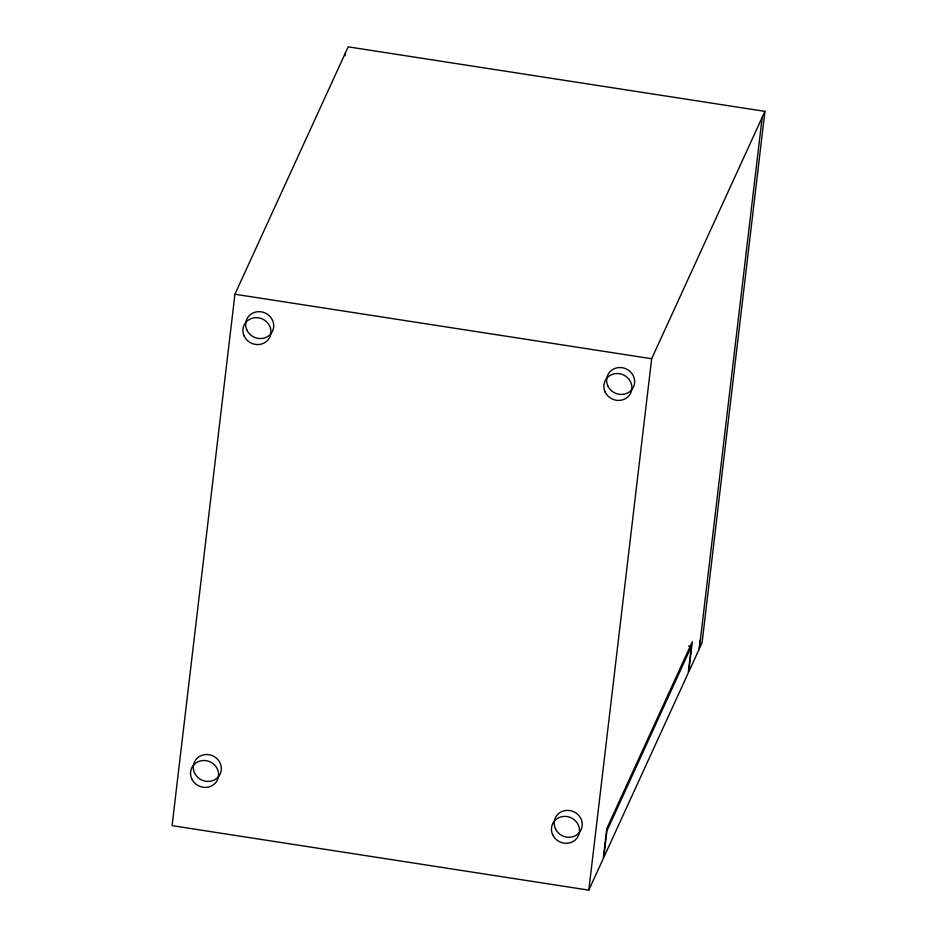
<?xml version="1.0" encoding="UTF-8"?>
<svg xmlns="http://www.w3.org/2000/svg" width="937" height="937" viewBox="0 0 937 937"><rect width="100%" height="100%" fill="white"/><g stroke="black" fill="none" stroke-linecap="round" stroke-linejoin="round"><path stroke-width="1.41" d="M762.179 117.359L699.318 648.767L702.071 642.77L764.92 111.362L348.189 46.85L234.929 294.23L172.08 825.638L588.811 890.15L603.229 858.667L606.789 828.554L692.314 641.751L688.754 671.864L699.049 649.376L700.372 639.912M345.097 55.752L345.448 52.847M588.811 890.15L651.66 358.73L764.92 111.362M691.342 646.483L688.203 673.059L603.779 857.472L606.918 830.896L691.342 646.483L688.531 646.05M234.929 294.23L651.66 358.73M244.077 335.891A14.196 13.305 24.6 0 0 268.251 339.627A14.196 13.305 24.6 0 0 258.518 317.83A14.196 13.305 24.6 0 0 244.077 335.891M246.829 329.894A14.196 13.305 24.6 0 0 270.992 333.631A14.196 13.305 24.6 0 0 261.271 311.834A14.196 13.305 24.6 0 0 246.829 329.894M604.997 391.76A14.196 13.305 24.6 0 0 629.16 395.496A14.196 13.305 24.6 0 0 619.439 373.699A14.196 13.305 24.6 0 0 604.997 391.76M607.75 385.763A14.196 13.305 24.6 0 0 631.913 389.499A14.196 13.305 24.6 0 0 622.18 367.702A14.196 13.305 24.6 0 0 607.75 385.763M191.698 778.729A14.196 13.305 24.6 0 0 215.873 782.477A14.196 13.305 24.6 0 0 206.14 760.668A14.196 13.305 24.6 0 0 191.698 778.729M194.451 772.732A14.196 13.305 24.6 0 0 218.614 776.48A14.196 13.305 24.6 0 0 208.892 754.672A14.196 13.305 24.6 0 0 194.451 772.732M552.619 834.598A14.196 13.305 24.6 0 0 576.794 838.346A14.196 13.305 24.6 0 0 567.061 816.549A14.196 13.305 24.6 0 0 552.619 834.598M555.372 828.601A14.196 13.305 24.6 0 0 579.534 832.349A14.196 13.305 24.6 0 0 569.813 810.552A14.196 13.305 24.6 0 0 555.372 828.601"/></g></svg>
